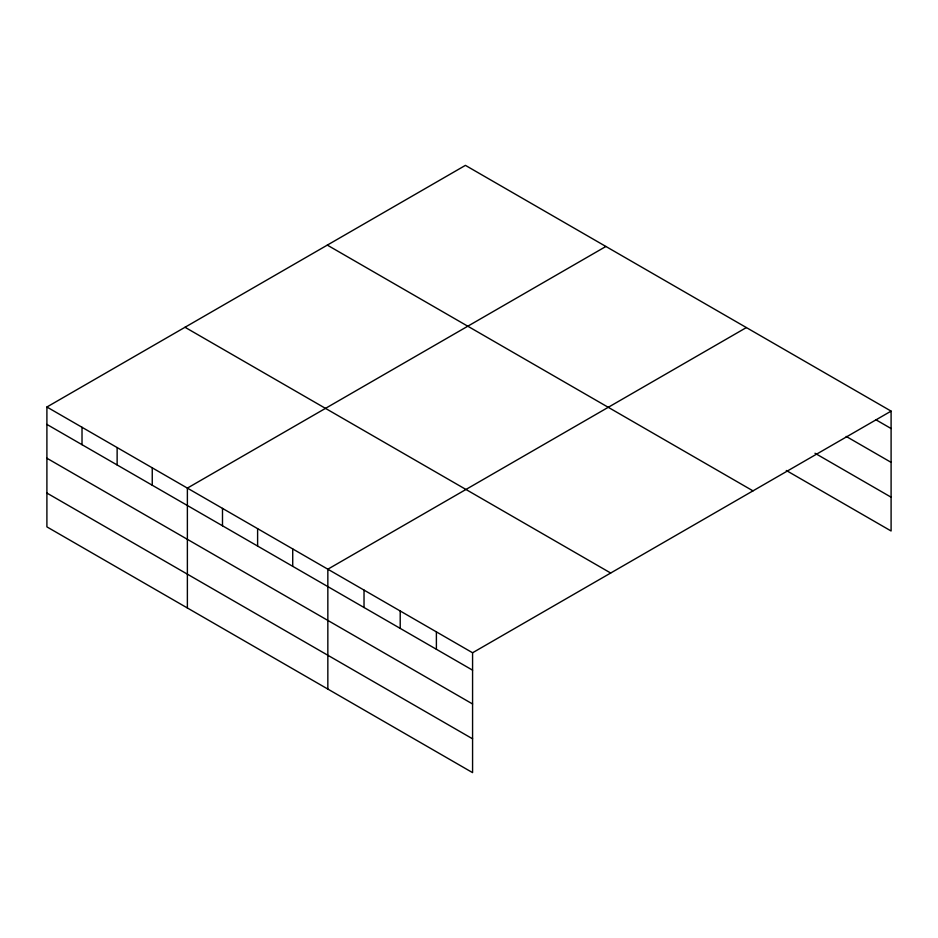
<?xml version="1.0" encoding="UTF-8"?>
<svg xmlns="http://www.w3.org/2000/svg" width="938" height="938" viewBox="0 0 938 938"><rect width="100%" height="100%" fill="white"/><g stroke="black" fill="none" stroke-linecap="round" stroke-linejoin="round"><path stroke-width="1.41" d="M46.9 407.01L472.576 652.766L472.576 772.631L46.9 526.875L46.9 407.01L465.424 165.369L891.1 411.125L891.1 530.99L786.302 470.489M605.901 246.471L187.377 488.112L187.377 607.976M746.367 327.573L327.843 569.202L327.843 689.067M472.576 652.766L891.1 411.125M876.127 419.896L891.1 428.537M846.182 436.416L891.1 462.352M814.993 453.242L891.1 497.187M327.315 245.111L752.991 490.867M185.009 327.268L610.685 573.024M46.9 424.41L472.576 670.166M46.9 458.225L472.576 703.981M46.9 493.06L472.576 738.816M436.393 631.872L436.393 649.284M400.209 610.99L400.209 628.39M364.026 590.096L364.026 607.496M292.726 548.929L292.726 566.341M257.61 528.657L257.61 546.057M222.494 508.384L222.494 525.784M152.249 467.828L152.249 485.239M117.133 447.555L117.133 464.967M82.016 427.282L82.016 444.682"/></g></svg>
